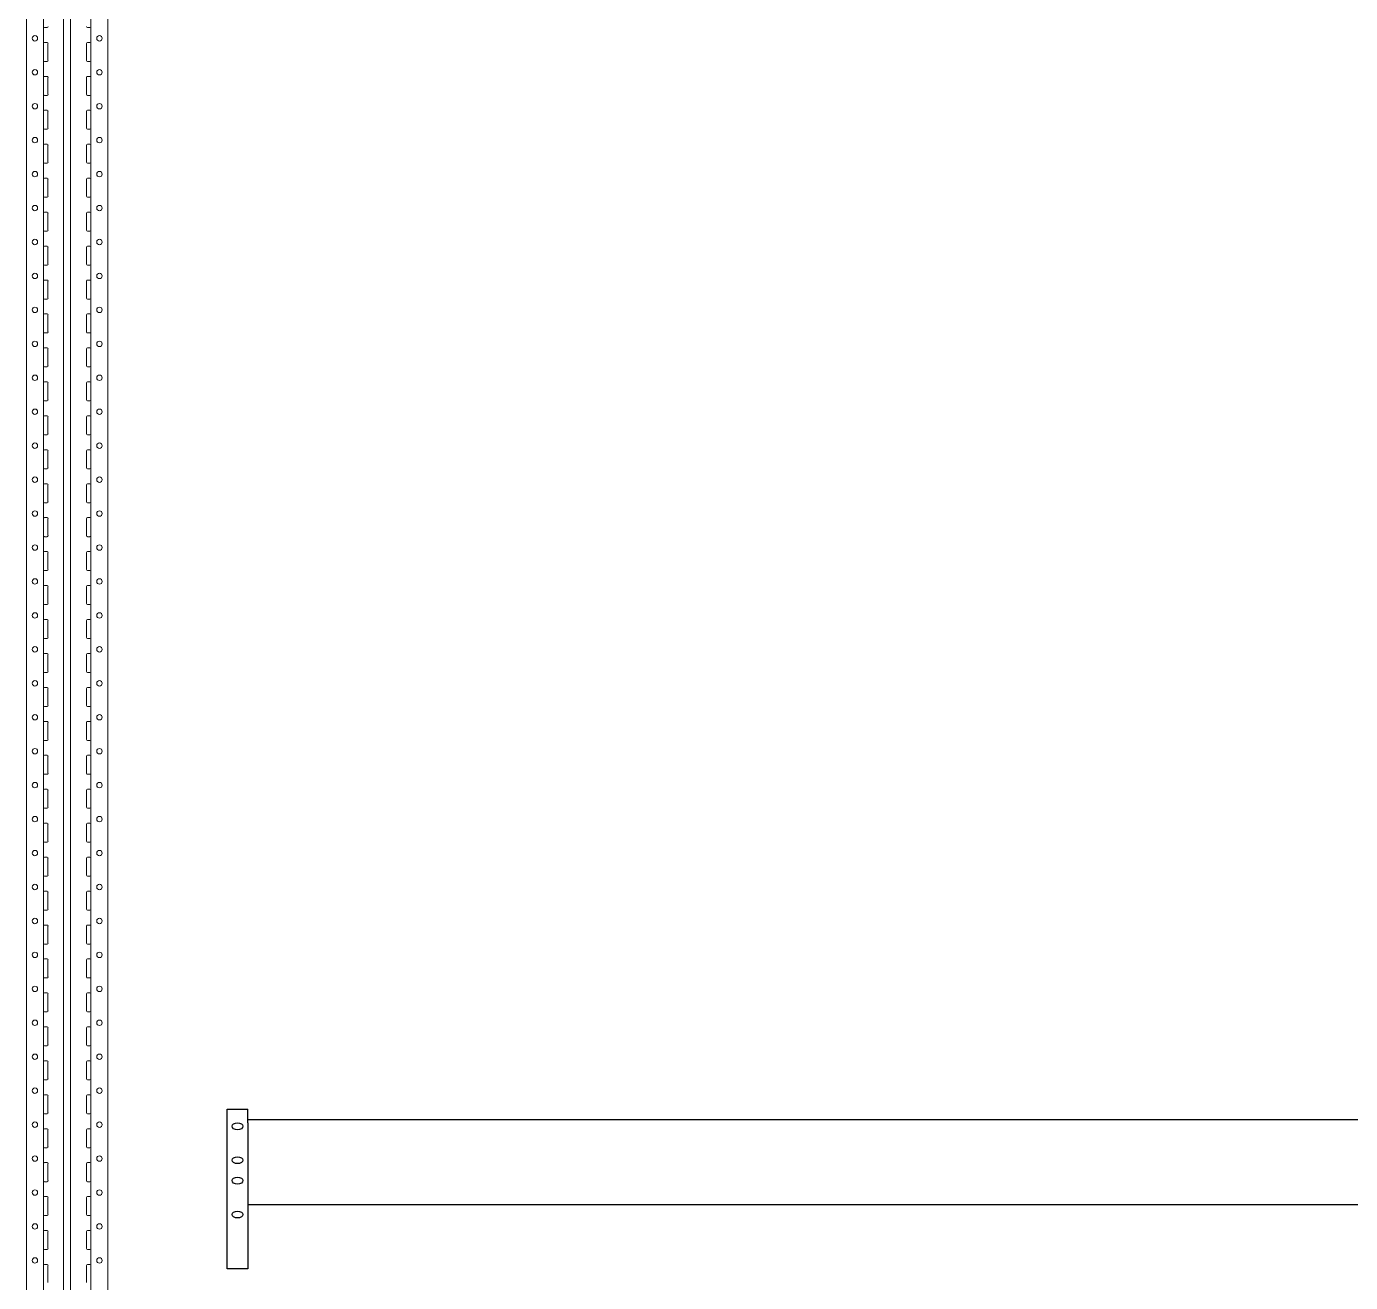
# Model space of a CAD drawing. Header units: millimetres. Extents: x 377 to 4292, y 366 to 7366.
# Drawn here: x 393 to 2342, y 3666 to 5516 of the extents above; entities that cross this region are included whole.
import ezdxf

# ---------------------------------------------------------------- set-up
doc = ezdxf.new("R2010")
doc.units = ezdxf.units.MM
doc.layers.add('Рамы', color=7, linetype='Continuous', true_color=0x154889)
doc.layers.add('Ригели', color=7, linetype='Continuous', true_color=0xe75b12)

# ---------------------------------------------------------------- blocks, each defined once
blk = doc.blocks.new('Зацеп')
at = {"layer": 'Ригели'}
for p, q in [((-15, -210), (-15, 25)), ((-15, 25), (15, 25)), ((15, 5), (15, 25)), ((15, 5), (15, -120)), ((15, -120), (15, -210)), ((15, -210), (-15, -210))]:
    blk.add_line(p, q, dxfattribs=at)
for centre in [(0, 0), (0, -50), (0, -80), (0, -130)]:
    blk.add_ellipse(centre, major_axis=(-8, 0), ratio=0.631397, dxfattribs=at)
blk = doc.blocks.new('*U8')
at = {"layer": 'Ригели'}
for p, q in [((0, 0), (2710, 0)), ((0, -125), (2710, -125))]:
    blk.add_line(p, q, dxfattribs=at)
blk.add_blockref('Зацеп', (-15, -10))
blk = doc.blocks.new('*U10')
at = {"lineweight": 13, "ltscale": 100}
for p, q in [((-60, 0), (-60, 7000)), ((-35, 0), (-35, 7000)), ((-5.5, 7000), (-5.5, 0)), ((5, 7000), (5, 0)), ((35, 0), (35, 7000)), ((60, 0), (60, 7000))]:
    blk.add_line(p, q, dxfattribs=at)
at = {"lineweight": 13}
for p, q in [((-29.7, 5148.2), (-33.5, 5148.2)), ((29.8, 5148.2), (33.5, 5148.2)), ((-29.7, 5126.2), (-33.5, 5126.2)), ((-28.3, 5100), (-28.3, 5124.7)), ((28.3, 5100), (28.3, 5124.6)), ((33.5, 5126.2), (29.8, 5126.2)), ((-29.7, 5098.2), (-33.5, 5098.2)), ((-28.3, 5099.7), (-28.3, 5100)), ((28.3, 5099.7), (28.3, 5100)), ((29.8, 5098.2), (33.5, 5098.2)), ((-29.7, 5076.2), (-33.5, 5076.2)), ((-28.3, 5050), (-28.3, 5074.7)), ((28.3, 5050), (28.3, 5074.6)), ((33.5, 5076.2), (29.8, 5076.2)), ((-28.3, 5049.7), (-28.3, 5050)), ((28.3, 5049.7), (28.3, 5050)), ((-29.7, 5048.2), (-33.5, 5048.2)), ((29.8, 5048.2), (33.5, 5048.2)), ((-29.7, 5026.2), (-33.5, 5026.2)), ((-28.3, 5000), (-28.3, 5024.7)), ((28.3, 5000), (28.3, 5024.6)), ((33.5, 5026.2), (29.8, 5026.2)), ((-29.7, 4998.2), (-33.5, 4998.2)), ((-28.3, 4999.7), (-28.3, 5000)), ((28.3, 4999.7), (28.3, 5000)), ((29.8, 4998.2), (33.5, 4998.2)), ((-29.7, 4976.2), (-33.5, 4976.2)), ((-28.3, 4950), (-28.3, 4974.7)), ((28.3, 4950), (28.3, 4974.6)), ((33.5, 4976.2), (29.8, 4976.2)), ((-29.7, 4948.2), (-33.5, 4948.2)), ((-28.3, 4949.7), (-28.3, 4950)), ((28.3, 4949.7), (28.3, 4950)), ((29.8, 4948.2), (33.5, 4948.2)), ((-29.7, 4926.2), (-33.5, 4926.2)), ((-28.3, 4900), (-28.3, 4924.7)), ((28.3, 4900), (28.3, 4924.6)), ((33.5, 4926.2), (29.8, 4926.2)), ((-29.7, 4898.2), (-33.5, 4898.2)), ((-28.3, 4899.7), (-28.3, 4900)), ((28.3, 4899.7), (28.3, 4900)), ((29.8, 4898.2), (33.5, 4898.2)), ((-29.7, 4876.2), (-33.5, 4876.2)), ((-28.3, 4850), (-28.3, 4874.7)), ((28.3, 4850), (28.3, 4874.6)), ((33.5, 4876.2), (29.8, 4876.2)), ((-29.7, 4848.2), (-33.5, 4848.2)), ((-28.3, 4849.7), (-28.3, 4850)), ((28.3, 4849.7), (28.3, 4850)), ((29.8, 4848.2), (33.5, 4848.2)), ((-29.7, 4826.2), (-33.5, 4826.2)), ((-28.3, 4800), (-28.3, 4824.7)), ((28.3, 4800), (28.3, 4824.6)), ((33.5, 4826.2), (29.8, 4826.2)), ((-29.7, 4798.2), (-33.5, 4798.2)), ((-28.3, 4799.7), (-28.3, 4800)), ((28.3, 4799.7), (28.3, 4800)), ((29.8, 4798.2), (33.5, 4798.2)), ((-29.7, 4776.2), (-33.5, 4776.2)), ((33.5, 4776.2), (29.8, 4776.2)), ((-28.3, 4750), (-28.3, 4774.7)), ((28.3, 4750), (28.3, 4774.6)), ((-29.7, 4748.2), (-33.5, 4748.2)), ((-28.3, 4749.7), (-28.3, 4750)), ((28.3, 4749.7), (28.3, 4750)), ((29.8, 4748.2), (33.5, 4748.2)), ((-29.7, 4726.2), (-33.5, 4726.2)), ((-28.3, 4700), (-28.3, 4724.7)), ((28.3, 4700), (28.3, 4724.6)), ((33.5, 4726.2), (29.8, 4726.2)), ((-29.7, 4698.2), (-33.5, 4698.2)), ((-28.3, 4699.7), (-28.3, 4700)), ((28.3, 4699.7), (28.3, 4700)), ((29.8, 4698.2), (33.5, 4698.2)), ((-29.7, 4676.2), (-33.5, 4676.2)), ((-28.3, 4650), (-28.3, 4674.7)), ((28.3, 4650), (28.3, 4674.6)), ((33.5, 4676.2), (29.8, 4676.2)), ((-29.7, 4648.2), (-33.5, 4648.2)), ((-28.3, 4649.7), (-28.3, 4650)), ((28.3, 4649.7), (28.3, 4650)), ((29.8, 4648.2), (33.5, 4648.2)), ((-29.7, 4626.2), (-33.5, 4626.2)), ((-28.3, 4600), (-28.3, 4624.7)), ((28.3, 4600), (28.3, 4624.6)), ((33.5, 4626.2), (29.8, 4626.2)), ((-29.7, 4598.2), (-33.5, 4598.2)), ((-28.3, 4599.7), (-28.3, 4600)), ((28.3, 4599.7), (28.3, 4600)), ((29.8, 4598.2), (33.5, 4598.2)), ((-29.7, 4576.2), (-33.5, 4576.2)), ((-28.3, 4550), (-28.3, 4574.7)), ((28.3, 4550), (28.3, 4574.6)), ((33.5, 4576.2), (29.8, 4576.2)), ((-29.7, 4548.2), (-33.5, 4548.2)), ((-28.3, 4549.7), (-28.3, 4550)), ((28.3, 4549.7), (28.3, 4550)), ((29.8, 4548.2), (33.5, 4548.2)), ((-29.7, 4526.2), (-33.5, 4526.2)), ((-28.3, 4500), (-28.3, 4524.7)), ((28.3, 4500), (28.3, 4524.6)), ((33.5, 4526.2), (29.8, 4526.2)), ((-29.7, 4498.2), (-33.5, 4498.2)), ((-28.3, 4499.7), (-28.3, 4500)), ((28.3, 4499.7), (28.3, 4500)), ((29.8, 4498.2), (33.5, 4498.2)), ((-29.7, 4476.2), (-33.5, 4476.2)), ((-28.3, 4450), (-28.3, 4474.7)), ((28.3, 4450), (28.3, 4474.6)), ((33.5, 4476.2), (29.8, 4476.2)), ((-29.7, 4448.2), (-33.5, 4448.2)), ((-28.3, 4449.7), (-28.3, 4450)), ((28.3, 4449.7), (28.3, 4450)), ((29.8, 4448.2), (33.5, 4448.2)), ((-29.7, 4426.2), (-33.5, 4426.2)), ((33.5, 4426.2), (29.8, 4426.2)), ((-28.3, 4400), (-28.3, 4424.7)), ((28.3, 4400), (28.3, 4424.6)), ((-29.7, 4398.2), (-33.5, 4398.2)), ((-28.3, 4399.7), (-28.3, 4400)), ((28.3, 4399.7), (28.3, 4400)), ((29.8, 4398.2), (33.5, 4398.2)), ((-29.7, 4376.2), (-33.5, 4376.2)), ((-28.3, 4350), (-28.3, 4374.7)), ((28.3, 4350), (28.3, 4374.6)), ((33.5, 4376.2), (29.8, 4376.2)), ((-29.7, 4348.2), (-33.5, 4348.2)), ((-28.3, 4349.7), (-28.3, 4350)), ((28.3, 4349.7), (28.3, 4350)), ((29.8, 4348.2), (33.5, 4348.2)), ((-29.7, 4326.2), (-33.5, 4326.2)), ((-28.3, 4300), (-28.3, 4324.7)), ((28.3, 4300), (28.3, 4324.6)), ((33.5, 4326.2), (29.8, 4326.2)), ((-29.7, 4298.2), (-33.5, 4298.2)), ((-28.3, 4299.7), (-28.3, 4300)), ((28.3, 4299.7), (28.3, 4300)), ((29.8, 4298.2), (33.5, 4298.2)), ((-29.7, 4276.2), (-33.5, 4276.2)), ((-28.3, 4250), (-28.3, 4274.7)), ((28.3, 4250), (28.3, 4274.6)), ((33.5, 4276.2), (29.8, 4276.2)), ((-28.3, 4249.7), (-28.3, 4250)), ((28.3, 4249.7), (28.3, 4250)), ((-29.7, 4248.2), (-33.5, 4248.2)), ((29.8, 4248.2), (33.5, 4248.2)), ((-29.7, 4226.2), (-33.5, 4226.2)), ((-28.3, 4200), (-28.3, 4224.7)), ((28.3, 4200), (28.3, 4224.6)), ((33.5, 4226.2), (29.8, 4226.2)), ((-29.7, 4198.2), (-33.5, 4198.2)), ((-28.3, 4199.7), (-28.3, 4200)), ((28.3, 4199.7), (28.3, 4200)), ((29.8, 4198.2), (33.5, 4198.2)), ((-29.7, 4176.2), (-33.5, 4176.2)), ((-28.3, 4150), (-28.3, 4174.7)), ((28.3, 4150), (28.3, 4174.6)), ((33.5, 4176.2), (29.8, 4176.2)), ((-29.7, 4148.2), (-33.5, 4148.2)), ((-28.3, 4149.7), (-28.3, 4150)), ((28.3, 4149.7), (28.3, 4150)), ((29.8, 4148.2), (33.5, 4148.2)), ((-29.7, 4126.2), (-33.5, 4126.2)), ((-28.3, 4100), (-28.3, 4124.7)), ((28.3, 4100), (28.3, 4124.6)), ((33.5, 4126.2), (29.8, 4126.2)), ((-29.7, 4098.2), (-33.5, 4098.2)), ((-28.3, 4099.7), (-28.3, 4100)), ((28.3, 4099.7), (28.3, 4100)), ((29.8, 4098.2), (33.5, 4098.2)), ((-29.7, 4076.2), (-33.5, 4076.2)), ((-28.3, 4050), (-28.3, 4074.7)), ((28.3, 4050), (28.3, 4074.6)), ((33.5, 4076.2), (29.8, 4076.2)), ((-29.7, 4048.2), (-33.5, 4048.2)), ((-28.3, 4049.7), (-28.3, 4050)), ((28.3, 4049.7), (28.3, 4050)), ((29.8, 4048.2), (33.5, 4048.2)), ((-29.7, 4026.2), (-33.5, 4026.2)), ((-28.3, 4000), (-28.3, 4024.7)), ((28.3, 4000), (28.3, 4024.6)), ((33.5, 4026.2), (29.8, 4026.2)), ((-29.7, 3998.2), (-33.5, 3998.2)), ((-28.3, 3999.7), (-28.3, 4000)), ((28.3, 3999.7), (28.3, 4000)), ((29.8, 3998.2), (33.5, 3998.2)), ((-29.7, 3976.2), (-33.5, 3976.2)), ((-28.3, 3950), (-28.3, 3974.7)), ((28.3, 3950), (28.3, 3974.6)), ((33.5, 3976.2), (29.8, 3976.2)), ((-29.7, 3948.2), (-33.5, 3948.2)), ((-28.3, 3949.7), (-28.3, 3950)), ((28.3, 3949.7), (28.3, 3950)), ((29.8, 3948.2), (33.5, 3948.2)), ((-29.7, 3926.2), (-33.5, 3926.2)), ((-28.3, 3900), (-28.3, 3924.7)), ((28.3, 3900), (28.3, 3924.6)), ((33.5, 3926.2), (29.8, 3926.2)), ((-28.3, 3899.7), (-28.3, 3900)), ((28.3, 3899.7), (28.3, 3900)), ((-29.7, 3898.2), (-33.5, 3898.2)), ((29.8, 3898.2), (33.5, 3898.2)), ((-29.7, 3876.2), (-33.5, 3876.2)), ((-28.3, 3850), (-28.3, 3874.7)), ((28.3, 3850), (28.3, 3874.6)), ((33.5, 3876.2), (29.8, 3876.2)), ((-29.7, 3848.2), (-33.5, 3848.2)), ((-28.3, 3849.7), (-28.3, 3850)), ((28.3, 3849.7), (28.3, 3850)), ((29.8, 3848.2), (33.5, 3848.2)), ((-29.7, 3826.2), (-33.5, 3826.2)), ((-28.3, 3800), (-28.3, 3824.7)), ((28.3, 3800), (28.3, 3824.6)), ((33.5, 3826.2), (29.8, 3826.2)), ((-29.7, 3798.2), (-33.5, 3798.2)), ((-28.3, 3799.7), (-28.3, 3800)), ((28.3, 3799.7), (28.3, 3800)), ((29.8, 3798.2), (33.5, 3798.2)), ((-29.7, 3776.2), (-33.5, 3776.2)), ((-28.3, 3750), (-28.3, 3774.7)), ((28.3, 3750), (28.3, 3774.6)), ((33.5, 3776.2), (29.8, 3776.2)), ((-29.7, 3748.2), (-33.5, 3748.2)), ((-28.3, 3749.7), (-28.3, 3750)), ((28.3, 3749.7), (28.3, 3750)), ((29.8, 3748.2), (33.5, 3748.2)), ((-29.7, 3726.2), (-33.5, 3726.2)), ((-28.3, 3700), (-28.3, 3724.7)), ((28.3, 3700), (28.3, 3724.6)), ((33.5, 3726.2), (29.8, 3726.2)), ((-29.7, 3698.2), (-33.5, 3698.2)), ((-28.3, 3699.7), (-28.3, 3700)), ((28.3, 3699.7), (28.3, 3700)), ((29.8, 3698.2), (33.5, 3698.2)), ((-29.7, 3676.2), (-33.5, 3676.2)), ((-28.3, 3650), (-28.3, 3674.7)), ((28.3, 3650), (28.3, 3674.6)), ((33.5, 3676.2), (29.8, 3676.2)), ((-29.7, 3648.2), (-33.5, 3648.2)), ((-28.3, 3649.7), (-28.3, 3650)), ((28.3, 3649.7), (28.3, 3650)), ((29.8, 3648.2), (33.5, 3648.2)), ((-29.7, 3626.2), (-33.5, 3626.2)), ((33.5, 3626.2), (29.8, 3626.2)), ((-28.3, 3600), (-28.3, 3624.7)), ((28.3, 3600), (28.3, 3624.6)), ((-29.7, 3598.2), (-33.5, 3598.2)), ((-28.3, 3599.7), (-28.3, 3600)), ((28.3, 3599.7), (28.3, 3600)), ((29.8, 3598.2), (33.5, 3598.2)), ((-29.7, 3576.2), (-33.5, 3576.2)), ((-28.3, 3550), (-28.3, 3574.7)), ((28.3, 3550), (28.3, 3574.6)), ((33.5, 3576.2), (29.8, 3576.2)), ((-29.7, 3548.2), (-33.5, 3548.2)), ((-28.3, 3549.7), (-28.3, 3550)), ((28.3, 3549.7), (28.3, 3550)), ((29.8, 3548.2), (33.5, 3548.2)), ((-29.7, 3526.2), (-33.5, 3526.2)), ((-28.3, 3500), (-28.3, 3524.7)), ((28.3, 3500), (28.3, 3524.6)), ((33.5, 3526.2), (29.8, 3526.2)), ((-29.7, 3498.2), (-33.5, 3498.2)), ((-28.3, 3499.7), (-28.3, 3500)), ((28.3, 3499.7), (28.3, 3500)), ((29.8, 3498.2), (33.5, 3498.2)), ((-29.7, 3476.2), (-33.5, 3476.2)), ((-28.3, 3450), (-28.3, 3474.7)), ((28.3, 3450), (28.3, 3474.6)), ((33.5, 3476.2), (29.8, 3476.2)), ((-29.7, 3448.2), (-33.5, 3448.2)), ((-28.3, 3449.7), (-28.3, 3450)), ((28.3, 3449.7), (28.3, 3450)), ((29.8, 3448.2), (33.5, 3448.2)), ((-29.7, 3426.2), (-33.5, 3426.2)), ((-28.3, 3400), (-28.3, 3424.7)), ((28.3, 3400), (28.3, 3424.6)), ((33.5, 3426.2), (29.8, 3426.2)), ((-29.7, 3398.2), (-33.5, 3398.2)), ((-28.3, 3399.7), (-28.3, 3400)), ((28.3, 3399.7), (28.3, 3400)), ((29.8, 3398.2), (33.5, 3398.2)), ((-29.7, 3376.2), (-33.5, 3376.2)), ((-28.3, 3350), (-28.3, 3374.7)), ((28.3, 3350), (28.3, 3374.6)), ((33.5, 3376.2), (29.8, 3376.2)), ((-29.7, 3348.2), (-33.5, 3348.2)), ((-28.3, 3349.7), (-28.3, 3350)), ((28.3, 3349.7), (28.3, 3350)), ((29.8, 3348.2), (33.5, 3348.2)), ((-29.7, 3326.2), (-33.5, 3326.2)), ((-28.3, 3300), (-28.3, 3324.7)), ((28.3, 3300), (28.3, 3324.6)), ((33.5, 3326.2), (29.8, 3326.2)), ((-28.3, 3299.7), (-28.3, 3300)), ((28.3, 3299.7), (28.3, 3300))]:
    blk.add_line(p, q, dxfattribs=at)
for centre, major_axis, start_param, end_param in [((-33.5, 5149.7), (-1.06, 1.06), 0.785398, 2.356194), ((-29.7, 5149.7), (1.06, 1.06), 3.926991, 5.497787), ((29.8, 5149.7), (-1.06, 1.06), 0.785398, 2.356194), ((33.5, 5149.7), (1.06, 1.06), 3.926991, 5.497787), ((-47.5, 5132.2), (4, 0), -0.000077, 6.283108), ((47.5, 5132.2), (4, 0), -0.000077, 6.283108), ((-33.5, 5124.7), (1.06, 1.06), 0.785398, 2.356194), ((-29.7, 5124.7), (-1.06, 1.06), 3.926991, 5.497787), ((29.8, 5124.7), (1.06, 1.06), 0.785398, 2.356194), ((33.5, 5124.7), (-1.06, 1.06), 3.926991, 5.497787), ((-33.5, 5099.7), (-1.06, 1.06), 0.785398, 2.356194), ((-29.7, 5099.7), (1.06, 1.06), 3.926991, 5.497787), ((29.8, 5099.7), (-1.06, 1.06), 0.785398, 2.356194), ((33.5, 5099.7), (1.06, 1.06), 3.926991, 5.497787), ((-47.5, 5082.2), (4, 0), -0.000077, 6.283108), ((-33.5, 5074.7), (1.06, 1.06), 0.785398, 2.356194), ((-29.7, 5074.7), (-1.06, 1.06), 3.926991, 5.497787), ((29.8, 5074.7), (1.06, 1.06), 0.785398, 2.356194), ((33.5, 5074.7), (-1.06, 1.06), 3.926991, 5.497787), ((47.5, 5082.2), (4, 0), -0.000077, 6.283108), ((-33.5, 5049.7), (-1.06, 1.06), 0.785398, 2.356194), ((-29.7, 5049.7), (1.06, 1.06), 3.926991, 5.497787), ((29.8, 5049.7), (-1.06, 1.06), 0.785398, 2.356194), ((33.5, 5049.7), (1.06, 1.06), 3.926991, 5.497787), ((-47.5, 5032.2), (4, 0), -0.000077, 6.283108), ((47.5, 5032.2), (4, 0), -0.000077, 6.283108), ((-33.5, 5024.7), (1.06, 1.06), 0.785398, 2.356194), ((-29.7, 5024.7), (-1.06, 1.06), 3.926991, 5.497787), ((29.8, 5024.7), (1.06, 1.06), 0.785398, 2.356194), ((33.5, 5024.7), (-1.06, 1.06), 3.926991, 5.497787), ((-33.5, 4999.7), (-1.06, 1.06), 0.785398, 2.356194), ((-29.7, 4999.7), (1.06, 1.06), 3.926991, 5.497787), ((29.8, 4999.7), (-1.06, 1.06), 0.785398, 2.356194), ((33.5, 4999.7), (1.06, 1.06), 3.926991, 5.497787), ((-47.5, 4982.2), (4, 0), -0.000077, 6.283108), ((-33.5, 4974.7), (1.06, 1.06), 0.785398, 2.356194), ((-29.7, 4974.7), (-1.06, 1.06), 3.926991, 5.497787), ((29.8, 4974.7), (1.06, 1.06), 0.785398, 2.356194), ((33.5, 4974.7), (-1.06, 1.06), 3.926991, 5.497787), ((47.5, 4982.2), (4, 0), -0.000077, 6.283108), ((-47.5, 4932.2), (4, 0), -0.000077, 6.283108), ((-33.5, 4949.7), (-1.06, 1.06), 0.785398, 2.356194), ((-29.7, 4949.7), (1.06, 1.06), 3.926991, 5.497787), ((29.8, 4949.7), (-1.06, 1.06), 0.785398, 2.356194), ((33.5, 4949.7), (1.06, 1.06), 3.926991, 5.497787), ((47.5, 4932.2), (4, 0), -0.000077, 6.283108), ((-33.5, 4924.7), (1.06, 1.06), 0.785398, 2.356194), ((-29.7, 4924.7), (-1.06, 1.06), 3.926991, 5.497787), ((29.8, 4924.7), (1.06, 1.06), 0.785398, 2.356194), ((33.5, 4924.7), (-1.06, 1.06), 3.926991, 5.497787), ((-33.5, 4899.7), (-1.06, 1.06), 0.785398, 2.356194), ((-29.7, 4899.7), (1.06, 1.06), 3.926991, 5.497787), ((29.8, 4899.7), (-1.06, 1.06), 0.785398, 2.356194), ((33.5, 4899.7), (1.06, 1.06), 3.926991, 5.497787), ((-47.5, 4882.2), (4, 0), -0.000077, 6.283108), ((-33.5, 4874.7), (1.06, 1.06), 0.785398, 2.356194), ((-29.7, 4874.7), (-1.06, 1.06), 3.926991, 5.497787), ((29.8, 4874.7), (1.06, 1.06), 0.785398, 2.356194), ((33.5, 4874.7), (-1.06, 1.06), 3.926991, 5.497787), ((47.5, 4882.2), (4, 0), -0.000077, 6.283108), ((-47.5, 4832.2), (4, 0), -0.000077, 6.283108), ((-33.5, 4849.7), (-1.06, 1.06), 0.785398, 2.356194), ((-29.7, 4849.7), (1.06, 1.06), 3.926991, 5.497787), ((29.8, 4849.7), (-1.06, 1.06), 0.785398, 2.356194), ((33.5, 4849.7), (1.06, 1.06), 3.926991, 5.497787), ((47.5, 4832.2), (4, 0), -0.000077, 6.283108), ((-33.5, 4824.7), (1.06, 1.06), 0.785398, 2.356194), ((-29.7, 4824.7), (-1.06, 1.06), 3.926991, 5.497787), ((29.8, 4824.7), (1.06, 1.06), 0.785398, 2.356194), ((33.5, 4824.7), (-1.06, 1.06), 3.926991, 5.497787), ((-33.5, 4799.7), (-1.06, 1.06), 0.785398, 2.356194), ((-29.7, 4799.7), (1.06, 1.06), 3.926991, 5.497787), ((29.8, 4799.7), (-1.06, 1.06), 0.785398, 2.356194), ((33.5, 4799.7), (1.06, 1.06), 3.926991, 5.497787), ((-47.5, 4782.2), (4, 0), -0.000077, 6.283108), ((-33.5, 4774.7), (1.06, 1.06), 0.785398, 2.356194), ((-29.7, 4774.7), (-1.06, 1.06), 3.926991, 5.497787), ((29.8, 4774.7), (1.06, 1.06), 0.785398, 2.356194), ((33.5, 4774.7), (-1.06, 1.06), 3.926991, 5.497787), ((47.5, 4782.2), (4, 0), -0.000077, 6.283108), ((-33.5, 4749.7), (-1.06, 1.06), 0.785398, 2.356194), ((-29.7, 4749.7), (1.06, 1.06), 3.926991, 5.497787), ((29.8, 4749.7), (-1.06, 1.06), 0.785398, 2.356194), ((33.5, 4749.7), (1.06, 1.06), 3.926991, 5.497787), ((-47.5, 4732.2), (4, 0), -0.000077, 6.283108), ((-33.5, 4724.7), (1.06, 1.06), 0.785398, 2.356194), ((-29.7, 4724.7), (-1.06, 1.06), 3.926991, 5.497787), ((29.8, 4724.7), (1.06, 1.06), 0.785398, 2.356194), ((33.5, 4724.7), (-1.06, 1.06), 3.926991, 5.497787), ((47.5, 4732.2), (4, 0), -0.000077, 6.283108), ((-33.5, 4699.7), (-1.06, 1.06), 0.785398, 2.356194), ((-29.7, 4699.7), (1.06, 1.06), 3.926991, 5.497787), ((29.8, 4699.7), (-1.06, 1.06), 0.785398, 2.356194), ((33.5, 4699.7), (1.06, 1.06), 3.926991, 5.497787), ((-47.5, 4682.2), (4, 0), -0.000077, 6.283108), ((47.5, 4682.2), (4, 0), -0.000077, 6.283108), ((-33.5, 4674.7), (1.06, 1.06), 0.785398, 2.356194), ((-29.7, 4674.7), (-1.06, 1.06), 3.926991, 5.497787), ((29.8, 4674.7), (1.06, 1.06), 0.785398, 2.356194), ((33.5, 4674.7), (-1.06, 1.06), 3.926991, 5.497787), ((-33.5, 4649.7), (-1.06, 1.06), 0.785398, 2.356194), ((-29.7, 4649.7), (1.06, 1.06), 3.926991, 5.497787), ((29.8, 4649.7), (-1.06, 1.06), 0.785398, 2.356194), ((33.5, 4649.7), (1.06, 1.06), 3.926991, 5.497787), ((-47.5, 4632.2), (4, 0), -0.000077, 6.283108), ((-33.5, 4624.7), (1.06, 1.06), 0.785398, 2.356194), ((-29.7, 4624.7), (-1.06, 1.06), 3.926991, 5.497787), ((29.8, 4624.7), (1.06, 1.06), 0.785398, 2.356194), ((33.5, 4624.7), (-1.06, 1.06), 3.926991, 5.497787), ((47.5, 4632.2), (4, 0), -0.000077, 6.283108), ((-47.5, 4582.2), (4, 0), -0.000077, 6.283108), ((-33.5, 4599.7), (-1.06, 1.06), 0.785398, 2.356194), ((-29.7, 4599.7), (1.06, 1.06), 3.926991, 5.497787), ((29.8, 4599.7), (-1.06, 1.06), 0.785398, 2.356194), ((33.5, 4599.7), (1.06, 1.06), 3.926991, 5.497787), ((47.5, 4582.2), (4, 0), -0.000077, 6.283108), ((-33.5, 4574.7), (1.06, 1.06), 0.785398, 2.356194), ((-29.7, 4574.7), (-1.06, 1.06), 3.926991, 5.497787), ((29.8, 4574.7), (1.06, 1.06), 0.785398, 2.356194), ((33.5, 4574.7), (-1.06, 1.06), 3.926991, 5.497787), ((-33.5, 4549.7), (-1.06, 1.06), 0.785398, 2.356194), ((-29.7, 4549.7), (1.06, 1.06), 3.926991, 5.497787), ((29.8, 4549.7), (-1.06, 1.06), 0.785398, 2.356194), ((33.5, 4549.7), (1.06, 1.06), 3.926991, 5.497787), ((-47.5, 4532.2), (4, 0), -0.000077, 6.283108), ((-33.5, 4524.7), (1.06, 1.06), 0.785398, 2.356194), ((-29.7, 4524.7), (-1.06, 1.06), 3.926991, 5.497787), ((29.8, 4524.7), (1.06, 1.06), 0.785398, 2.356194), ((33.5, 4524.7), (-1.06, 1.06), 3.926991, 5.497787), ((47.5, 4532.2), (4, 0), -0.000077, 6.283108), ((-47.5, 4482.2), (4, 0), -0.000077, 6.283108), ((-33.5, 4499.7), (-1.06, 1.06), 0.785398, 2.356194), ((-29.7, 4499.7), (1.06, 1.06), 3.926991, 5.497787), ((29.8, 4499.7), (-1.06, 1.06), 0.785398, 2.356194), ((33.5, 4499.7), (1.06, 1.06), 3.926991, 5.497787), ((47.5, 4482.2), (4, 0), -0.000077, 6.283108), ((-33.5, 4474.7), (1.06, 1.06), 0.785398, 2.356194), ((-29.7, 4474.7), (-1.06, 1.06), 3.926991, 5.497787), ((29.8, 4474.7), (1.06, 1.06), 0.785398, 2.356194), ((33.5, 4474.7), (-1.06, 1.06), 3.926991, 5.497787), ((-33.5, 4449.7), (-1.06, 1.06), 0.785398, 2.356194), ((-29.7, 4449.7), (1.06, 1.06), 3.926991, 5.497787), ((29.8, 4449.7), (-1.06, 1.06), 0.785398, 2.356194), ((33.5, 4449.7), (1.06, 1.06), 3.926991, 5.497787), ((-47.5, 4432.2), (4, 0), -0.000077, 6.283108), ((-33.5, 4424.7), (1.06, 1.06), 0.785398, 2.356194), ((-29.7, 4424.7), (-1.06, 1.06), 3.926991, 5.497787), ((29.8, 4424.7), (1.06, 1.06), 0.785398, 2.356194), ((33.5, 4424.7), (-1.06, 1.06), 3.926991, 5.497787), ((47.5, 4432.2), (4, 0), -0.000077, 6.283108), ((-47.5, 4382.2), (4, 0), -0.000077, 6.283108), ((-33.5, 4399.7), (-1.06, 1.06), 0.785398, 2.356194), ((-29.7, 4399.7), (1.06, 1.06), 3.926991, 5.497787), ((29.8, 4399.7), (-1.06, 1.06), 0.785398, 2.356194), ((33.5, 4399.7), (1.06, 1.06), 3.926991, 5.497787), ((47.5, 4382.2), (4, 0), -0.000077, 6.283108), ((-33.5, 4374.7), (1.06, 1.06), 0.785398, 2.356194), ((-29.7, 4374.7), (-1.06, 1.06), 3.926991, 5.497787), ((29.8, 4374.7), (1.06, 1.06), 0.785398, 2.356194), ((33.5, 4374.7), (-1.06, 1.06), 3.926991, 5.497787), ((-33.5, 4349.7), (-1.06, 1.06), 0.785398, 2.356194), ((-29.7, 4349.7), (1.06, 1.06), 3.926991, 5.497787), ((29.8, 4349.7), (-1.06, 1.06), 0.785398, 2.356194), ((33.5, 4349.7), (1.06, 1.06), 3.926991, 5.497787), ((-47.5, 4332.2), (4, 0), -0.000077, 6.283108), ((47.5, 4332.2), (4, 0), -0.000077, 6.283108), ((-33.5, 4324.7), (1.06, 1.06), 0.785398, 2.356194), ((-29.7, 4324.7), (-1.06, 1.06), 3.926991, 5.497787), ((29.8, 4324.7), (1.06, 1.06), 0.785398, 2.356194), ((33.5, 4324.7), (-1.06, 1.06), 3.926991, 5.497787), ((-33.5, 4299.7), (-1.06, 1.06), 0.785398, 2.356194), ((-29.7, 4299.7), (1.06, 1.06), 3.926991, 5.497787), ((29.8, 4299.7), (-1.06, 1.06), 0.785398, 2.356194), ((33.5, 4299.7), (1.06, 1.06), 3.926991, 5.497787), ((-47.5, 4282.2), (4, 0), -0.000077, 6.283108), ((-33.5, 4274.7), (1.06, 1.06), 0.785398, 2.356194), ((-29.7, 4274.7), (-1.06, 1.06), 3.926991, 5.497787), ((29.8, 4274.7), (1.06, 1.06), 0.785398, 2.356194), ((33.5, 4274.7), (-1.06, 1.06), 3.926991, 5.497787), ((47.5, 4282.2), (4, 0), -0.000077, 6.283108), ((-33.5, 4249.7), (-1.06, 1.06), 0.785398, 2.356194), ((-29.7, 4249.7), (1.06, 1.06), 3.926991, 5.497787), ((29.8, 4249.7), (-1.06, 1.06), 0.785398, 2.356194), ((33.5, 4249.7), (1.06, 1.06), 3.926991, 5.497787), ((-47.5, 4232.2), (4, 0), -0.000077, 6.283108), ((47.5, 4232.2), (4, 0), -0.000077, 6.283108), ((-33.5, 4224.7), (1.06, 1.06), 0.785398, 2.356194), ((-29.7, 4224.7), (-1.06, 1.06), 3.926991, 5.497787), ((29.8, 4224.7), (1.06, 1.06), 0.785398, 2.356194), ((33.5, 4224.7), (-1.06, 1.06), 3.926991, 5.497787), ((-33.5, 4199.7), (-1.06, 1.06), 0.785398, 2.356194), ((-29.7, 4199.7), (1.06, 1.06), 3.926991, 5.497787), ((29.8, 4199.7), (-1.06, 1.06), 0.785398, 2.356194), ((33.5, 4199.7), (1.06, 1.06), 3.926991, 5.497787), ((-47.5, 4182.2), (4, 0), -0.000077, 6.283108), ((-33.5, 4174.7), (1.06, 1.06), 0.785398, 2.356194), ((-29.7, 4174.7), (-1.06, 1.06), 3.926991, 5.497787), ((29.8, 4174.7), (1.06, 1.06), 0.785398, 2.356194), ((33.5, 4174.7), (-1.06, 1.06), 3.926991, 5.497787), ((47.5, 4182.2), (4, 0), -0.000077, 6.283108), ((-47.5, 4132.2), (4, 0), -0.000077, 6.283108), ((-33.5, 4149.7), (-1.06, 1.06), 0.785398, 2.356194), ((-29.7, 4149.7), (1.06, 1.06), 3.926991, 5.497787), ((29.8, 4149.7), (-1.06, 1.06), 0.785398, 2.356194), ((33.5, 4149.7), (1.06, 1.06), 3.926991, 5.497787), ((47.5, 4132.2), (4, 0), -0.000077, 6.283108), ((-33.5, 4124.7), (1.06, 1.06), 0.785398, 2.356194), ((-29.7, 4124.7), (-1.06, 1.06), 3.926991, 5.497787), ((29.8, 4124.7), (1.06, 1.06), 0.785398, 2.356194), ((33.5, 4124.7), (-1.06, 1.06), 3.926991, 5.497787), ((-33.5, 4099.7), (-1.06, 1.06), 0.785398, 2.356194), ((-29.7, 4099.7), (1.06, 1.06), 3.926991, 5.497787), ((29.8, 4099.7), (-1.06, 1.06), 0.785398, 2.356194), ((33.5, 4099.7), (1.06, 1.06), 3.926991, 5.497787), ((-47.5, 4082.2), (4, 0), -0.000077, 6.283108), ((-33.5, 4074.7), (1.06, 1.06), 0.785398, 2.356194), ((-29.7, 4074.7), (-1.06, 1.06), 3.926991, 5.497787), ((29.8, 4074.7), (1.06, 1.06), 0.785398, 2.356194), ((33.5, 4074.7), (-1.06, 1.06), 3.926991, 5.497787), ((47.5, 4082.2), (4, 0), -0.000077, 6.283108), ((-47.5, 4032.2), (4, 0), -0.000077, 6.283108), ((-33.5, 4049.7), (-1.06, 1.06), 0.785398, 2.356194), ((-29.7, 4049.7), (1.06, 1.06), 3.926991, 5.497787), ((29.8, 4049.7), (-1.06, 1.06), 0.785398, 2.356194), ((33.5, 4049.7), (1.06, 1.06), 3.926991, 5.497787), ((47.5, 4032.2), (4, 0), -0.000077, 6.283108), ((-33.5, 4024.7), (1.06, 1.06), 0.785398, 2.356194), ((-29.7, 4024.7), (-1.06, 1.06), 3.926991, 5.497787), ((29.8, 4024.7), (1.06, 1.06), 0.785398, 2.356194), ((33.5, 4024.7), (-1.06, 1.06), 3.926991, 5.497787), ((-33.5, 3999.7), (-1.06, 1.06), 0.785398, 2.356194), ((-29.7, 3999.7), (1.06, 1.06), 3.926991, 5.497787), ((29.8, 3999.7), (-1.06, 1.06), 0.785398, 2.356194), ((33.5, 3999.7), (1.06, 1.06), 3.926991, 5.497787), ((-47.5, 3982.2), (4, 0), -0.000077, 6.283108), ((47.5, 3982.2), (4, 0), -0.000077, 6.283108), ((-33.5, 3974.7), (1.06, 1.06), 0.785398, 2.356194), ((-29.7, 3974.7), (-1.06, 1.06), 3.926991, 5.497787), ((29.8, 3974.7), (1.06, 1.06), 0.785398, 2.356194), ((33.5, 3974.7), (-1.06, 1.06), 3.926991, 5.497787), ((-33.5, 3949.7), (-1.06, 1.06), 0.785398, 2.356194), ((-29.7, 3949.7), (1.06, 1.06), 3.926991, 5.497787), ((29.8, 3949.7), (-1.06, 1.06), 0.785398, 2.356194), ((33.5, 3949.7), (1.06, 1.06), 3.926991, 5.497787), ((-47.5, 3932.2), (4, 0), -0.000077, 6.283108), ((-33.5, 3924.7), (1.06, 1.06), 0.785398, 2.356194), ((-29.7, 3924.7), (-1.06, 1.06), 3.926991, 5.497787), ((29.8, 3924.7), (1.06, 1.06), 0.785398, 2.356194), ((33.5, 3924.7), (-1.06, 1.06), 3.926991, 5.497787), ((47.5, 3932.2), (4, 0), -0.000077, 6.283108), ((-33.5, 3899.7), (-1.06, 1.06), 0.785398, 2.356194), ((-29.7, 3899.7), (1.06, 1.06), 3.926991, 5.497787), ((29.8, 3899.7), (-1.06, 1.06), 0.785398, 2.356194), ((33.5, 3899.7), (1.06, 1.06), 3.926991, 5.497787), ((-47.5, 3882.2), (4, 0), -0.000077, 6.283108), ((47.5, 3882.2), (4, 0), -0.000077, 6.283108), ((-33.5, 3874.7), (1.06, 1.06), 0.785398, 2.356194), ((-29.7, 3874.7), (-1.06, 1.06), 3.926991, 5.497787), ((29.8, 3874.7), (1.06, 1.06), 0.785398, 2.356194), ((33.5, 3874.7), (-1.06, 1.06), 3.926991, 5.497787), ((-33.5, 3849.7), (-1.06, 1.06), 0.785398, 2.356194), ((-29.7, 3849.7), (1.06, 1.06), 3.926991, 5.497787), ((29.8, 3849.7), (-1.06, 1.06), 0.785398, 2.356194), ((33.5, 3849.7), (1.06, 1.06), 3.926991, 5.497787), ((-47.5, 3832.2), (4, 0), -0.000077, 6.283108), ((-33.5, 3824.7), (1.06, 1.06), 0.785398, 2.356194), ((-29.7, 3824.7), (-1.06, 1.06), 3.926991, 5.497787), ((29.8, 3824.7), (1.06, 1.06), 0.785398, 2.356194), ((33.5, 3824.7), (-1.06, 1.06), 3.926991, 5.497787), ((47.5, 3832.2), (4, 0), -0.000077, 6.283108), ((-47.5, 3782.2), (4, 0), -0.000077, 6.283108), ((-33.5, 3799.7), (-1.06, 1.06), 0.785398, 2.356194), ((-29.7, 3799.7), (1.06, 1.06), 3.926991, 5.497787), ((29.8, 3799.7), (-1.06, 1.06), 0.785398, 2.356194), ((33.5, 3799.7), (1.06, 1.06), 3.926991, 5.497787), ((47.5, 3782.2), (4, 0), -0.000077, 6.283108), ((-33.5, 3774.7), (1.06, 1.06), 0.785398, 2.356194), ((-29.7, 3774.7), (-1.06, 1.06), 3.926991, 5.497787), ((29.8, 3774.7), (1.06, 1.06), 0.785398, 2.356194), ((33.5, 3774.7), (-1.06, 1.06), 3.926991, 5.497787), ((-33.5, 3749.7), (-1.06, 1.06), 0.785398, 2.356194), ((-29.7, 3749.7), (1.06, 1.06), 3.926991, 5.497787), ((29.8, 3749.7), (-1.06, 1.06), 0.785398, 2.356194), ((33.5, 3749.7), (1.06, 1.06), 3.926991, 5.497787), ((-47.5, 3732.2), (4, 0), -0.000077, 6.283108), ((-33.5, 3724.7), (1.06, 1.06), 0.785398, 2.356194), ((-29.7, 3724.7), (-1.06, 1.06), 3.926991, 5.497787), ((29.8, 3724.7), (1.06, 1.06), 0.785398, 2.356194), ((33.5, 3724.7), (-1.06, 1.06), 3.926991, 5.497787), ((47.5, 3732.2), (4, 0), -0.000077, 6.283108), ((-47.5, 3682.2), (4, 0), -0.000077, 6.283108), ((-33.5, 3699.7), (-1.06, 1.06), 0.785398, 2.356194), ((-29.7, 3699.7), (1.06, 1.06), 3.926991, 5.497787), ((29.8, 3699.7), (-1.06, 1.06), 0.785398, 2.356194), ((33.5, 3699.7), (1.06, 1.06), 3.926991, 5.497787), ((47.5, 3682.2), (4, 0), -0.000077, 6.283108), ((-33.5, 3674.7), (1.06, 1.06), 0.785398, 2.356194), ((-29.7, 3674.7), (-1.06, 1.06), 3.926991, 5.497787), ((29.8, 3674.7), (1.06, 1.06), 0.785398, 2.356194), ((33.5, 3674.7), (-1.06, 1.06), 3.926991, 5.497787), ((-33.5, 3649.7), (-1.06, 1.06), 0.785398, 2.356194), ((-29.7, 3649.7), (1.06, 1.06), 3.926991, 5.497787), ((29.8, 3649.7), (-1.06, 1.06), 0.785398, 2.356194), ((33.5, 3649.7), (1.06, 1.06), 3.926991, 5.497787), ((-47.5, 3632.2), (4, 0), -0.000077, 6.283108), ((-33.5, 3624.7), (1.06, 1.06), 0.785398, 2.356194), ((-29.7, 3624.7), (-1.06, 1.06), 3.926991, 5.497787), ((29.8, 3624.7), (1.06, 1.06), 0.785398, 2.356194), ((33.5, 3624.7), (-1.06, 1.06), 3.926991, 5.497787), ((47.5, 3632.2), (4, 0), -0.000077, 6.283108), ((-33.5, 3599.7), (-1.06, 1.06), 0.785398, 2.356194), ((-29.7, 3599.7), (1.06, 1.06), 3.926991, 5.497787), ((29.8, 3599.7), (-1.06, 1.06), 0.785398, 2.356194), ((33.5, 3599.7), (1.06, 1.06), 3.926991, 5.497787), ((-47.5, 3582.2), (4, 0), -0.000077, 6.283108), ((-33.5, 3574.7), (1.06, 1.06), 0.785398, 2.356194), ((-29.7, 3574.7), (-1.06, 1.06), 3.926991, 5.497787), ((29.8, 3574.7), (1.06, 1.06), 0.785398, 2.356194), ((33.5, 3574.7), (-1.06, 1.06), 3.926991, 5.497787), ((47.5, 3582.2), (4, 0), -0.000077, 6.283108), ((-33.5, 3549.7), (-1.06, 1.06), 0.785398, 2.356194), ((-29.7, 3549.7), (1.06, 1.06), 3.926991, 5.497787), ((29.8, 3549.7), (-1.06, 1.06), 0.785398, 2.356194), ((33.5, 3549.7), (1.06, 1.06), 3.926991, 5.497787), ((-47.5, 3532.2), (4, 0), -0.000077, 6.283108), ((47.5, 3532.2), (4, 0), -0.000077, 6.283108), ((-33.5, 3524.7), (1.06, 1.06), 0.785398, 2.356194), ((-29.7, 3524.7), (-1.06, 1.06), 3.926991, 5.497787), ((29.8, 3524.7), (1.06, 1.06), 0.785398, 2.356194), ((33.5, 3524.7), (-1.06, 1.06), 3.926991, 5.497787), ((-33.5, 3499.7), (-1.06, 1.06), 0.785398, 2.356194), ((-29.7, 3499.7), (1.06, 1.06), 3.926991, 5.497787), ((29.8, 3499.7), (-1.06, 1.06), 0.785398, 2.356194), ((33.5, 3499.7), (1.06, 1.06), 3.926991, 5.497787), ((-47.5, 3482.2), (4, 0), -0.000077, 6.283108), ((-33.5, 3474.7), (1.06, 1.06), 0.785398, 2.356194), ((-29.7, 3474.7), (-1.06, 1.06), 3.926991, 5.497787), ((29.8, 3474.7), (1.06, 1.06), 0.785398, 2.356194), ((33.5, 3474.7), (-1.06, 1.06), 3.926991, 5.497787), ((47.5, 3482.2), (4, 0), -0.000077, 6.283108), ((-47.5, 3432.2), (4, 0), -0.000077, 6.283108), ((-33.5, 3449.7), (-1.06, 1.06), 0.785398, 2.356194), ((-29.7, 3449.7), (1.06, 1.06), 3.926991, 5.497787), ((29.8, 3449.7), (-1.06, 1.06), 0.785398, 2.356194), ((33.5, 3449.7), (1.06, 1.06), 3.926991, 5.497787), ((47.5, 3432.2), (4, 0), -0.000077, 6.283108), ((-33.5, 3424.7), (1.06, 1.06), 0.785398, 2.356194), ((-29.7, 3424.7), (-1.06, 1.06), 3.926991, 5.497787), ((29.8, 3424.7), (1.06, 1.06), 0.785398, 2.356194), ((33.5, 3424.7), (-1.06, 1.06), 3.926991, 5.497787), ((-33.5, 3399.7), (-1.06, 1.06), 0.785398, 2.356194), ((-29.7, 3399.7), (1.06, 1.06), 3.926991, 5.497787), ((29.8, 3399.7), (-1.06, 1.06), 0.785398, 2.356194), ((33.5, 3399.7), (1.06, 1.06), 3.926991, 5.497787), ((-47.5, 3382.2), (4, 0), -0.000077, 6.283108), ((-33.5, 3374.7), (1.06, 1.06), 0.785398, 2.356194), ((-29.7, 3374.7), (-1.06, 1.06), 3.926991, 5.497787), ((29.8, 3374.7), (1.06, 1.06), 0.785398, 2.356194), ((33.5, 3374.7), (-1.06, 1.06), 3.926991, 5.497787), ((47.5, 3382.2), (4, 0), -0.000077, 6.283108), ((-47.5, 3332.2), (4, 0), -0.000077, 6.283108), ((-33.5, 3349.7), (-1.06, 1.06), 0.785398, 2.356194), ((-29.7, 3349.7), (1.06, 1.06), 3.926991, 5.497787), ((29.8, 3349.7), (-1.06, 1.06), 0.785398, 2.356194), ((33.5, 3349.7), (1.06, 1.06), 3.926991, 5.497787), ((47.5, 3332.2), (4, 0), -0.000077, 6.283108), ((-33.5, 3324.7), (1.06, 1.06), 0.785398, 2.356194), ((-29.7, 3324.7), (-1.06, 1.06), 3.926991, 5.497787), ((29.8, 3324.7), (1.06, 1.06), 0.785398, 2.356194), ((33.5, 3324.7), (-1.06, 1.06), 3.926991, 5.497787)]:
    blk.add_ellipse(centre, major_axis=major_axis, ratio=1, start_param=start_param, end_param=end_param, dxfattribs=at)

msp = doc.modelspace()

# ---------------------------------------------------------------- block references
msp.add_blockref('*U8', (718.6, 3905.9))
at = {"layer": 'Рамы'}
msp.add_blockref('*U10', (452.9, 366.1), dxfattribs=at)

doc.saveas('drawing.dxf')
